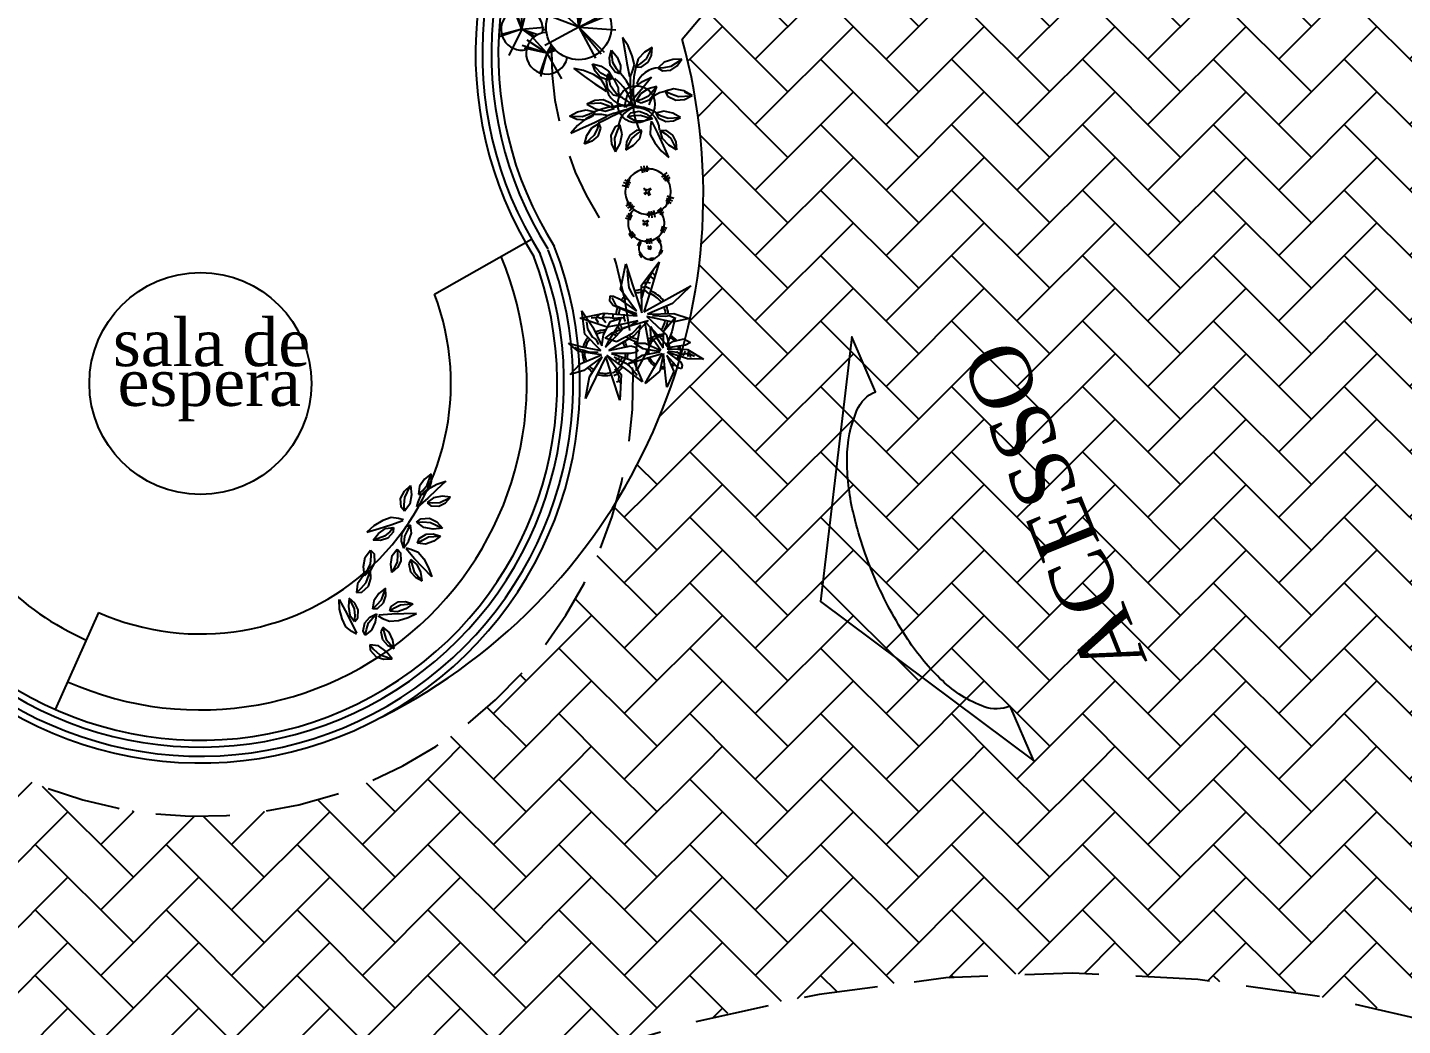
# Model space of a CAD drawing. Header units: millimetres. Extents: x 209.8 to 281.8, y 45 to 110.
# Drawn here: x 246.08 to 255.14, y 72.95 to 79.52 of the extents above; entities that cross this region are included whole.
import ezdxf

# ---------------------------------------------------------------- set-up
doc = ezdxf.new("R2010")
doc.units = ezdxf.units.MM
doc.header["$LTSCALE"] = 0.65
doc.linetypes.add('DASHED', pattern=[0.75, 0.5, -0.25])
for name, color, linetype in [('ARBOLES', 95, 'Continuous'), ('cajones', 235, 'Continuous'), ('mobiliario', 30, 'Continuous'), ('murodelgado', 1, 'Continuous'), ('murosgrueso', 5, 'Continuous'), ('plazaacceso', 251, 'Continuous'), ('SIMBOL', 4, 'Continuous'), ('vidrios', 4, 'Continuous')]:
    doc.layers.add(name, color=color, linetype=linetype)
doc.styles.get("Standard").update_dxf_attribs({"font": 'times.ttf'})
pattern_1 = [(45, (0, 0), (4e-17, 0.4310523), [0.9144, -0.3048]), (135, (0.21553, 0.21553), (4e-17, 0.4310523), [0.9144, -0.3048])]

# ---------------------------------------------------------------- blocks, each defined once
blk = doc.blocks.new('arb-pl49')
for p, q in [((-0.054, 0.531), (-0.036, 0.415)), ((-0.005, 0.458), (-0.054, 0.531)), ((-0.17, 0.354), (-0.152, 0.421)), ((-0.152, 0.421), (-0.103, 0.36)), ((-0.14, 0.311), (-0.152, 0.409)), ((-0.036, 0.415), (-0.017, 0.305)), ((0.031, 0.372), (-0.005, 0.458)), ((0.05, 0.293), (0.031, 0.372)), ((0.137, 0.404), (0.083, 0.345)), ((0.204, 0.444), (0.137, 0.404)), ((0.155, 0.345), (0.2, 0.433)), ((0.169, 0.314), (0.198, 0.375)), ((0.198, 0.375), (0.204, 0.444)), ((-0.484, 0.259), (-0.389, 0.19)), ((-0.398, 0.242), (-0.484, 0.259)), ((-0.311, 0.207), (-0.398, 0.242)), ((-0.319, 0.301), (-0.244, 0.279)), ((-0.295, 0.235), (-0.319, 0.301)), ((-0.246, 0.218), (-0.312, 0.291)), ((-0.244, 0.279), (-0.177, 0.236)), ((-0.164, 0.287), (-0.17, 0.354)), ((-0.121, 0.226), (-0.164, 0.287)), ((-0.109, 0.256), (-0.14, 0.311)), ((-0.077, 0.213), (-0.109, 0.256)), ((-0.103, 0.36), (-0.072, 0.287)), ((-0.072, 0.287), (-0.077, 0.213)), ((-0.017, 0.305), (0.007, 0.189)), ((0.031, 0.226), (0.05, 0.293)), ((0.083, 0.345), (0.063, 0.275)), ((0.063, 0.275), (0.107, 0.304)), ((0.064, 0.274), (0.108, 0.271)), ((0.107, 0.304), (0.155, 0.345)), ((0.108, 0.271), (0.169, 0.314)), ((0.311, 0.315), (0.258, 0.264)), ((0.258, 0.264), (0.311, 0.268)), ((0.258, 0.263), (0.295, 0.239)), ((0.295, 0.239), (0.369, 0.245)), ((0.386, 0.339), (0.311, 0.315)), ((0.311, 0.268), (0.372, 0.28)), ((0.369, 0.245), (0.425, 0.284)), ((0.372, 0.28), (0.455, 0.333)), ((0.465, 0.341), (0.386, 0.339)), ((0.425, 0.284), (0.465, 0.341)), ((-0.389, 0.19), (-0.298, 0.125)), ((-0.242, 0.164), (-0.311, 0.207)), ((-0.298, 0.125), (-0.199, 0.061)), ((-0.252, 0.184), (-0.295, 0.235)), ((-0.182, 0.158), (-0.252, 0.184)), ((-0.189, 0.19), (-0.246, 0.218)), ((-0.208, 0.104), (-0.242, 0.164)), ((-0.195, 0.148), (-0.182, 0.216)), ((-0.183, 0.082), (-0.195, 0.148)), ((-0.139, 0.173), (-0.189, 0.19)), ((-0.182, 0.216), (-0.128, 0.16)), ((-0.14, 0.173), (-0.182, 0.158)), ((-0.161, 0.108), (-0.181, 0.204)), ((-0.177, 0.236), (-0.139, 0.173)), ((-0.128, 0.16), (-0.092, 0.09)), ((-0.078, 0.213), (-0.121, 0.226)), ((0.013, 0.183), (0.031, 0.226)), ((0.045, 0.089), (0.12, 0.145)), ((0.12, 0.145), (0.199, 0.184)), ((0.199, 0.184), (0.125, 0.093)), ((-0.19, 0.061), (-0.208, 0.104)), ((-0.135, 0.024), (-0.183, 0.082)), ((-0.125, 0.056), (-0.161, 0.108)), ((-0.091, 0.016), (-0.135, 0.024)), ((-0.09, 0.016), (-0.125, 0.056)), ((-0.092, 0.09), (-0.09, 0.016)), ((-0.028, -0.038), (-0.01, 0.03)), ((0.054, 0.007), (-0.025, -0.082)), ((-0.01, 0.03), (0.045, 0.089)), ((0.125, 0.093), (0.054, 0.007)), ((0.103, 0.037), (0.065, -0.026)), ((0.17, 0.08), (0.103, 0.037)), ((0.116, -0.009), (0.172, 0.019)), ((0.245, 0.102), (0.17, 0.08)), ((0.172, 0.019), (0.238, 0.092)), ((0.178, -0.015), (0.222, 0.036)), ((0.222, 0.036), (0.245, 0.102)), ((0.397, 0.081), (0.319, 0.059)), ((0.319, 0.061), (0.34, 0.017)), ((0.319, 0.059), (0.371, 0.036)), ((0.34, 0.017), (0.414, -0.018)), ((0.371, 0.036), (0.436, 0.013)), ((0.482, 0.062), (0.397, 0.081)), ((0.436, 0.013), (0.544, 0.019)), ((0.557, 0.021), (0.482, 0.062)), ((0.557, 0.018), (0.488, 0.051)), ((0.488, -0.012), (0.557, 0.021)), ((-0.451, -0.121), (-0.374, -0.104)), ((-0.374, -0.104), (-0.302, -0.122)), ((-0.299, -0.021), (-0.368, -0.054)), ((-0.368, -0.054), (-0.293, -0.095)), ((-0.247, -0.046), (-0.355, -0.051)), ((-0.225, -0.015), (-0.299, -0.021)), ((-0.293, -0.095), (-0.208, -0.114)), ((-0.181, -0.068), (-0.247, -0.046)), ((-0.151, -0.049), (-0.225, -0.015)), ((-0.208, -0.114), (-0.129, -0.092)), ((-0.129, -0.092), (-0.181, -0.068)), ((-0.129, -0.093), (-0.151, -0.049)), ((-0.034, -0.084), (-0.028, -0.038)), ((0.017, -0.129), (0.091, -0.116)), ((0.065, -0.026), (0.116, -0.009)), ((0.066, -0.026), (0.108, -0.041)), ((0.091, -0.116), (0.154, -0.139)), ((0.108, -0.041), (0.178, -0.015)), ((0.309, -0.115), (0.238, -0.133)), ((0.387, -0.132), (0.309, -0.115)), ((0.414, -0.018), (0.488, -0.012)), ((-0.52, -0.159), (-0.451, -0.121)), ((-0.457, -0.188), (-0.52, -0.159)), ((-0.409, -0.166), (-0.508, -0.161)), ((-0.389, -0.194), (-0.457, -0.188)), ((-0.378, -0.184), (-0.451, -0.242)), ((-0.35, -0.145), (-0.409, -0.166)), ((-0.402, -0.26), (-0.301, -0.214)), ((-0.322, -0.163), (-0.389, -0.194)), ((-0.306, -0.146), (-0.378, -0.184)), ((-0.302, -0.122), (-0.35, -0.145)), ((-0.325, -0.261), (-0.262, -0.223)), ((-0.302, -0.123), (-0.322, -0.163)), ((-0.236, -0.146), (-0.306, -0.146)), ((-0.301, -0.214), (-0.195, -0.161)), ((-0.262, -0.223), (-0.279, -0.274)), ((-0.262, -0.224), (-0.247, -0.266)), ((-0.19, -0.153), (-0.236, -0.146)), ((-0.078, -0.235), (-0.122, -0.256)), ((-0.08, -0.235), (-0.103, -0.287)), ((-0.058, -0.313), (-0.08, -0.235)), ((-0.012, -0.163), (0.017, -0.129)), ((-0.012, -0.163), (0.04, -0.153)), ((0.052, -0.199), (-0.012, -0.163)), ((0.04, -0.153), (0.103, -0.149)), ((0.131, -0.202), (0.052, -0.199)), ((0.103, -0.149), (0.196, -0.179)), ((0.207, -0.184), (0.131, -0.202)), ((0.154, -0.139), (0.207, -0.184)), ((0.196, -0.204), (0.19, -0.25)), ((0.257, -0.314), (0.204, -0.208)), ((0.238, -0.133), (0.285, -0.156)), ((0.238, -0.133), (0.257, -0.173)), ((0.257, -0.173), (0.325, -0.205)), ((0.285, -0.156), (0.345, -0.177)), ((0.325, -0.205), (0.392, -0.199)), ((0.345, -0.177), (0.443, -0.172)), ((0.455, -0.17), (0.387, -0.132)), ((0.392, -0.199), (0.455, -0.17)), ((-0.451, -0.242), (-0.509, -0.308)), ((-0.509, -0.308), (-0.402, -0.26)), ((-0.39, -0.404), (-0.368, -0.328)), ((-0.307, -0.33), (-0.38, -0.397)), ((-0.368, -0.328), (-0.325, -0.261)), ((-0.273, -0.336), (-0.324, -0.38)), ((-0.279, -0.274), (-0.307, -0.33)), ((-0.247, -0.266), (-0.273, -0.336)), ((-0.122, -0.256), (-0.157, -0.33)), ((-0.157, -0.33), (-0.151, -0.404)), ((-0.103, -0.287), (-0.126, -0.352)), ((-0.126, -0.352), (-0.121, -0.46)), ((-0.077, -0.398), (-0.058, -0.313)), ((0.024, -0.356), (-0.021, -0.444)), ((0.01, -0.325), (-0.019, -0.386)), ((0.071, -0.282), (0.01, -0.325)), ((0.072, -0.315), (0.024, -0.356)), ((0.042, -0.415), (0.096, -0.356)), ((0.115, -0.285), (0.071, -0.282)), ((0.116, -0.286), (0.072, -0.315)), ((0.096, -0.356), (0.116, -0.286)), ((0.19, -0.25), (0.189, -0.32)), ((0.189, -0.32), (0.228, -0.392)), ((0.304, -0.416), (0.257, -0.314)), ((0.277, -0.286), (0.321, -0.315)), ((0.297, -0.356), (0.277, -0.286)), ((0.278, -0.285), (0.322, -0.282)), ((0.351, -0.415), (0.297, -0.356)), ((0.321, -0.315), (0.369, -0.356)), ((0.322, -0.282), (0.383, -0.325)), ((0.369, -0.356), (0.414, -0.444)), ((0.383, -0.325), (0.412, -0.386)), ((-0.324, -0.38), (-0.39, -0.404)), ((-0.151, -0.404), (-0.118, -0.473)), ((-0.118, -0.473), (-0.077, -0.398)), ((-0.019, -0.386), (-0.025, -0.456)), ((-0.025, -0.456), (0.042, -0.415)), ((0.228, -0.392), (0.285, -0.465)), ((0.285, -0.465), (0.351, -0.523)), ((0.351, -0.523), (0.304, -0.416)), ((0.418, -0.456), (0.351, -0.415)), ((0.412, -0.386), (0.418, -0.456))]:
    blk.add_line(p, q)
blk.add_circle((0.067, -0.055), 0.163)
for centre, radius, start, end in [((0.9, 0.081), 0.861, 167.077, 190.72), ((0.275, 0.045), 0.222, 92.7984, 159.021), ((-0.426, -0.206), 0.484, 18.4858, 51.2649), ((-0.453, -0.132), 0.516, 5.8346, 41.8429), ((1.082, 0.134), 1.07, 177.274, 191.524), ((-0.015, 0.12), 0.185, 197.853, 284.926), ((-0.466, -0.715), 0.825, 50.4056, 63.3717), ((0.329, -0.103), 0.16, 93.9416, 164.04), ((-0.008, -0.837), 0.773, 86.4268, 113.212), ((2.164, -4.928), 5.296, 113.724, 117.304), ((0.515, -2.007), 1.979, 103.091, 111.114), ((0.077, -0.904), 0.845, 91.6103, 104.65), ((0.099, -0.266), 0.191, 101.798, 170.748), ((0.606, -0.037), 0.568, 184.238, 205.625), ((0.022, -0.505), 0.435, 60.4339, 84.0768), ((0.066, -0.291), 0.205, 2.203, 89.739)]:
    blk.add_arc(centre, radius, start, end)
blk = doc.blocks.new('arb-pl47')
for p, q in [((-0.072, 0.187), (-0.059, 0.128)), ((-0.055, 0.169), (-0.049, 0.141)), ((-0.046, 0.19), (-0.039, 0.132)), ((-0.032, 0.171), (-0.031, 0.144)), ((-0.02, 0.19), (-0.019, 0.135)), ((-0.007, 0.174), (-0.007, 0.147)), ((0.155, 0.129), (0.11, 0.088)), ((-0.235, 0.02), (-0.178, 0.002)), ((-0.225, 0.044), (-0.172, 0.021)), ((-0.212, 0.066), (-0.164, 0.039)), ((-0.211, 0.025), (-0.185, 0.017)), ((-0.202, 0.046), (-0.178, 0.034)), ((-0.192, 0.07), (-0.169, 0.056)), ((0.17, 0.107), (0.124, 0.073)), ((0.147, 0.105), (0.127, 0.086)), ((0.183, 0.085), (0.136, 0.057)), ((0.161, 0.087), (0.138, 0.072)), ((0.176, 0.066), (0.153, 0.052)), ((-0.033, -0.02), (-0.046, -0.006)), ((-0.032, -0.026), (-0.046, -0.019)), ((-0.045, -0.053), (-0.026, -0.043)), ((-0.031, -0.054), (-0.038, -0.066)), ((-0.017, -0.025), (-0.033, -0.02)), ((-0.024, -0.035), (-0.032, -0.026)), ((-0.015, -0.049), (-0.031, -0.054)), ((-0.026, -0.043), (-0.024, -0.035)), ((-0.002, -0.018), (-0.017, -0.025)), ((-0.007, -0.053), (-0.015, -0.049)), ((0.005, -0.074), (-0.007, -0.053)), ((0.012, -0.007), (-0.002, -0.018)), ((-0.002, -0.032), (0.02, -0.014)), ((0.004, -0.052), (-0.002, -0.032)), ((0.013, -0.07), (0.004, -0.052)), ((0.194, -0.143), (0.146, -0.116)), ((0.207, -0.121), (0.154, -0.098)), ((0.218, -0.097), (0.16, -0.078)), ((0.184, -0.123), (0.16, -0.111)), ((0.193, -0.102), (0.167, -0.093)), ((-0.201, -0.162), (-0.154, -0.134)), ((-0.194, -0.143), (-0.171, -0.129)), ((-0.188, -0.184), (-0.142, -0.15)), ((-0.188, -0.231), (-0.149, -0.252)), ((-0.179, -0.164), (-0.156, -0.149)), ((-0.173, -0.206), (-0.128, -0.164)), ((-0.172, -0.228), (-0.153, -0.238)), ((-0.165, -0.182), (-0.144, -0.163)), ((-0.011, -0.251), (-0.011, -0.224)), ((0.002, -0.266), (0.001, -0.211)), ((0.014, -0.248), (0.013, -0.221)), ((0.028, -0.267), (0.021, -0.209)), ((0.037, -0.245), (0.031, -0.218)), ((0.054, -0.264), (0.041, -0.205)), ((0.106, -0.181), (0.07, -0.213)), ((0.118, -0.198), (0.081, -0.225)), ((0.1, -0.2), (0.083, -0.215)), ((0.128, -0.216), (0.091, -0.238)), ((0.111, -0.214), (0.093, -0.226)), ((0.123, -0.231), (0.104, -0.242)), ((0.174, -0.146), (0.151, -0.133)), ((-0.206, -0.268), (-0.16, -0.282)), ((-0.198, -0.248), (-0.155, -0.267)), ((-0.187, -0.263), (-0.166, -0.27)), ((-0.18, -0.247), (-0.161, -0.257)), ((-0.044, -0.299), (-0.055, -0.288)), ((-0.044, -0.304), (-0.055, -0.299)), ((-0.054, -0.326), (-0.039, -0.318)), ((-0.043, -0.326), (-0.049, -0.336)), ((-0.032, -0.304), (-0.044, -0.299)), ((-0.037, -0.311), (-0.044, -0.304)), ((-0.03, -0.323), (-0.043, -0.326)), ((-0.039, -0.318), (-0.037, -0.311)), ((-0.02, -0.298), (-0.032, -0.304)), ((-0.023, -0.326), (-0.03, -0.323)), ((-0.014, -0.343), (-0.023, -0.326)), ((-0.008, -0.289), (-0.02, -0.298)), ((-0.02, -0.309), (-0.002, -0.295)), ((-0.015, -0.326), (-0.02, -0.309)), ((-0.008, -0.339), (-0.015, -0.326)), ((0.148, -0.38), (0.105, -0.362)), ((0.156, -0.361), (0.11, -0.346)), ((0.137, -0.365), (0.115, -0.358)), ((-0.179, -0.413), (-0.141, -0.39)), ((-0.173, -0.398), (-0.155, -0.387)), ((-0.169, -0.431), (-0.132, -0.403)), ((-0.161, -0.414), (-0.143, -0.403)), ((-0.156, -0.448), (-0.12, -0.415)), ((-0.15, -0.429), (-0.134, -0.414)), ((-0.093, -0.479), (-0.069, -0.493)), ((-0.083, -0.478), (-0.071, -0.484)), ((-0.027, -0.484), (-0.027, -0.463)), ((-0.017, -0.497), (-0.017, -0.453)), ((-0.007, -0.482), (-0.008, -0.461)), ((0.004, -0.497), (-0.001, -0.451)), ((0.012, -0.48), (0.007, -0.458)), ((0.025, -0.495), (0.014, -0.447)), ((0.09, -0.448), (0.068, -0.469)), ((0.098, -0.459), (0.075, -0.476)), ((0.087, -0.46), (0.076, -0.469)), ((0.105, -0.47), (0.081, -0.484)), ((0.094, -0.469), (0.082, -0.476)), ((0.101, -0.479), (0.09, -0.486)), ((0.137, -0.398), (0.099, -0.377)), ((0.121, -0.401), (0.102, -0.39)), ((0.129, -0.382), (0.11, -0.372)), ((-0.105, -0.503), (-0.076, -0.512)), ((-0.099, -0.49), (-0.073, -0.502)), ((-0.093, -0.5), (-0.079, -0.504)), ((-0.088, -0.489), (-0.076, -0.495)), ((-0.087, -0.593), (-0.064, -0.579)), ((-0.084, -0.584), (-0.072, -0.577)), ((-0.081, -0.605), (-0.058, -0.587)), ((-0.076, -0.594), (-0.065, -0.587)), ((-0.073, -0.615), (-0.051, -0.595)), ((-0.069, -0.603), (-0.059, -0.594)), ((-0.003, -0.522), (-0.01, -0.515)), ((-0.003, -0.525), (-0.01, -0.522)), ((-0.01, -0.539), (0, -0.534)), ((-0.002, -0.539), (-0.006, -0.545)), ((0.004, -0.525), (-0.003, -0.522)), ((0.001, -0.53), (-0.003, -0.525)), ((0.005, -0.537), (-0.002, -0.539)), ((0, -0.534), (0.001, -0.53)), ((0.012, -0.521), (0.004, -0.525)), ((0.01, -0.539), (0.005, -0.537)), ((0.015, -0.549), (0.01, -0.539)), ((0.019, -0.516), (0.012, -0.521)), ((0.012, -0.529), (0.023, -0.52)), ((0.015, -0.539), (0.012, -0.529)), ((0.02, -0.547), (0.015, -0.539)), ((0.11, -0.584), (0.086, -0.571)), ((0.1, -0.586), (0.088, -0.579)), ((0.117, -0.573), (0.09, -0.561)), ((0.122, -0.561), (0.093, -0.552)), ((0.105, -0.574), (0.093, -0.568)), ((0.11, -0.563), (0.096, -0.559)), ((0.008, -0.638), (0.007, -0.624)), ((0.014, -0.646), (0.014, -0.618)), ((0.02, -0.636), (0.02, -0.623)), ((0.027, -0.646), (0.024, -0.617)), ((0.032, -0.635), (0.029, -0.621)), ((0.04, -0.644), (0.033, -0.615))]:
    blk.add_line(p, q)
for centre, radius, start, end in [((-0.009, -0.038), 0.2, 107.0937, 147.8973), ((-0.009, -0.038), 0.2, 47.3647, 88.9829), ((-0.009, -0.038), 0.2, 168.3411, 208.5304), ((-0.009, -0.038), 0.2, 347.0029, 28.7218), ((-0.025, -0.314), 0.16, 132.0746, 147.8973), ((-0.009, -0.038), 0.2, 227.3928, 268.7052), ((-0.009, -0.038), 0.2, 286.1455, 329.3585), ((-0.025, -0.314), 0.16, 347.0029, 28.7218), ((-0.025, -0.314), 0.16, 168.3411, 208.5304), ((-0.025, -0.314), 0.16, 227.3928, 268.7052), ((0.009, -0.532), 0.1, 138.7754, 147.8973), ((-0.025, -0.314), 0.16, 286.1455, 329.3585), ((0.009, -0.532), 0.1, 47.3647, 55.8154), ((0.009, -0.532), 0.1, 168.3411, 208.5304), ((0.009, -0.532), 0.1, 286.1455, 329.3585), ((0.009, -0.532), 0.1, 347.0029, 28.7218), ((0.009, -0.532), 0.1, 227.3928, 268.7052)]:
    blk.add_arc(centre, radius, start, end)
blk = doc.blocks.new('arb-pl59')
for p, q in [((-0.122, 0.285), (-0.076, 0.511)), ((-0.076, 0.511), (-0.014, 0.319)), ((0.061, 0.325), (0.217, 0.529)), ((0.217, 0.529), (0.15, 0.301)), ((0.214, 0.509), (0.168, 0.467)), ((-0.065, 0.451), (-0.059, 0.376)), ((-0.059, 0.376), (-0.049, 0.299)), ((0.123, 0.376), (0.097, 0.328)), ((0.113, 0.389), (0.139, 0.399)), ((0.145, 0.425), (0.123, 0.376)), ((0.139, 0.399), (0.162, 0.38)), ((0.168, 0.467), (0.145, 0.425)), ((0.145, 0.432), (0.158, 0.432)), ((0.158, 0.432), (0.181, 0.406)), ((0.017, 0.096), (-0.122, 0.285)), ((-0.049, 0.299), (-0.02, 0.244)), ((-0.02, 0.244), (-0.004, 0.224)), ((-0.014, 0.319), (0.065, 0.082)), ((0.058, 0.263), (0.084, 0.282)), ((0.065, 0.082), (0.061, 0.325)), ((0.064, 0.305), (0.1, 0.312)), ((0.081, 0.279), (0.068, 0.227)), ((0.097, 0.328), (0.081, 0.279)), ((0.082, 0.088), (0.494, 0.318)), ((0.15, 0.301), (0.082, 0.088)), ((0.084, 0.341), (0.11, 0.351)), ((0.084, 0.282), (0.129, 0.244)), ((0.1, 0.312), (0.133, 0.295)), ((0.11, 0.351), (0.136, 0.344)), ((0.494, 0.318), (0.334, 0.162)), ((-0.218, 0.184), (-0.215, 0.23)), ((-0.187, 0.145), (-0.218, 0.184)), ((-0.215, 0.23), (-0.185, 0.226)), ((-0.201, 0.214), (-0.163, 0.146)), ((0.022, 0.054), (-0.187, 0.145)), ((-0.185, 0.226), (-0.136, 0.205)), ((-0.163, 0.146), (-0.12, 0.124)), ((-0.136, 0.205), (0.017, 0.096)), ((-0.12, 0.124), (-0.062, 0.104)), ((0.068, 0.227), (0.064, 0.208)), ((0.334, 0.162), (0.114, 0.069)), ((-0.477, 0.035), (-0.268, 0.079)), ((-0.24, -0.045), (-0.477, 0.035)), ((-0.438, -0.107), (-0.464, 0.097)), ((-0.464, 0.097), (-0.365, -0.046)), ((-0.422, 0.001), (-0.412, -0.061)), ((-0.38, 0.036), (-0.325, 0.043)), ((-0.308, 0.065), (-0.344, 0.033)), ((-0.344, 0.033), (-0.321, -0.003)), ((-0.325, 0.043), (-0.292, 0.033)), ((-0.292, 0.033), (-0.25, 0.043)), ((-0.263, 0.075), (-0.283, 0.036)), ((-0.283, 0.036), (-0.253, -0.003)), ((-0.273, -0.114), (-0.211, 0.003)), ((-0.268, 0.079), (0.022, 0.054)), ((-0.25, 0.043), (-0.214, 0.039)), ((-0.214, 0.039), (-0.179, 0.033)), ((-0.211, 0.003), (-0.124, 0.03)), ((-0.189, 0.069), (-0.195, 0.036)), ((-0.195, 0.036), (-0.176, 0.023)), ((-0.179, 0.033), (-0.117, 0.039)), ((-0.124, 0.03), (-0.145, -0.033)), ((-0.117, 0.039), (-0.085, 0.033)), ((0.03, 0.009), (-0.117, -0.021)), ((-0.094, 0.062), (-0.094, 0.033)), ((-0.094, 0.033), (-0.082, 0.004)), ((-0.09, -0.048), (0.119, 0.013)), ((-0.062, 0.104), (0.003, 0.082)), ((-0.03, -0.027), (0.03, 0.009)), ((0.119, 0.013), (-0.008, -0.123)), ((0.003, 0.082), (0.019, 0.075)), ((0.22, -0.129), (0.086, 0.008)), ((0.086, 0.008), (0.128, -0.22)), ((0.336, -0.001), (0.109, 0.049)), ((0.109, 0.049), (0.28, -0.113)), ((0.114, 0.069), (0.344, 0.076)), ((0.158, 0.056), (0.272, 0.052)), ((0.256, -0.077), (0.356, 0.04)), ((0.272, 0.052), (0.308, 0.056)), ((0.308, 0.056), (0.35, 0.036)), ((0.356, 0.04), (0.327, -0.087)), ((0.481, 0.032), (0.336, -0.001)), ((0.344, 0.076), (0.481, 0.032)), ((-0.295, -0.249), (-0.438, -0.107)), ((-0.412, -0.061), (-0.373, -0.129)), ((-0.365, -0.046), (-0.286, -0.208)), ((-0.286, -0.208), (-0.273, -0.114)), ((-0.259, -0.142), (-0.198, -0.095)), ((-0.117, -0.021), (-0.24, -0.045)), ((-0.145, -0.033), (-0.229, -0.166)), ((-0.198, -0.095), (-0.03, -0.027)), ((-0.165, -0.127), (-0.09, -0.048)), ((-0.023, -0.104), (-0.159, -0.174)), ((0.051, -0.024), (-0.023, -0.104)), ((0.018, -0.229), (0.051, -0.024)), ((0.144, -0.124), (0.141, -0.038)), ((0.141, -0.038), (0.185, -0.122)), ((0.25, -0.228), (0.256, -0.077)), ((0.327, -0.087), (0.277, -0.213)), ((0.28, -0.113), (0.313, -0.24)), ((-0.493, -0.259), (-0.581, -0.185)), ((-0.581, -0.185), (-0.459, -0.217)), ((-0.523, -0.223), (-0.474, -0.242)), ((-0.459, -0.217), (-0.295, -0.249)), ((-0.373, -0.129), (-0.341, -0.155)), ((-0.341, -0.155), (-0.318, -0.197)), ((-0.159, -0.174), (-0.259, -0.142)), ((-0.254, -0.221), (-0.165, -0.127)), ((-0.229, -0.166), (-0.254, -0.221)), ((-0.008, -0.123), (-0.227, -0.249)), ((-0.227, -0.249), (-0.032, -0.21)), ((-0.032, -0.21), (0.009, -0.222)), ((0.077, -0.235), (-0.004, -0.187)), ((-0.004, -0.187), (0.093, -0.187)), ((0.009, -0.222), (0.03, -0.256)), ((0.128, -0.22), (0.017, -0.428)), ((0.017, -0.428), (0.018, -0.229)), ((0.225, -0.263), (0.077, -0.235)), ((0.093, -0.187), (0.23, -0.251)), ((0.23, -0.251), (0.144, -0.124)), ((0.185, -0.122), (0.25, -0.228)), ((0.313, -0.24), (0.22, -0.129)), ((0.277, -0.213), (0.336, -0.172)), ((0.33, -0.222), (0.286, -0.237)), ((0.286, -0.237), (0.384, -0.238)), ((0.446, -0.202), (0.33, -0.222)), ((0.336, -0.172), (0.432, -0.147)), ((0.384, -0.238), (0.466, -0.24)), ((0.432, -0.147), (0.492, -0.181)), ((0.492, -0.181), (0.446, -0.202)), ((0.466, -0.24), (0.605, -0.325)), ((-0.291, -0.289), (-0.493, -0.259)), ((-0.477, -0.367), (-0.291, -0.289)), ((-0.474, -0.242), (-0.445, -0.246)), ((-0.445, -0.246), (-0.412, -0.259)), ((-0.285, -0.305), (-0.445, -0.425)), ((-0.252, -0.303), (-0.431, -0.673)), ((-0.412, -0.259), (-0.386, -0.265)), ((-0.395, -0.482), (-0.285, -0.305)), ((-0.386, -0.265), (-0.351, -0.265)), ((-0.351, -0.265), (-0.321, -0.262)), ((-0.195, -0.489), (-0.252, -0.303)), ((-0.069, -0.421), (-0.243, -0.291)), ((-0.243, -0.291), (-0.119, -0.462)), ((-0.039, -0.278), (-0.202, -0.277)), ((-0.202, -0.277), (-0.009, -0.342)), ((-0.179, -0.307), (-0.117, -0.34)), ((-0.133, -0.311), (-0.166, -0.336)), ((-0.107, -0.314), (-0.14, -0.362)), ((-0.085, -0.327), (-0.117, -0.375)), ((-0.117, -0.34), (-0.078, -0.362)), ((0.242, -0.279), (-0.053, -0.368)), ((-0.053, -0.368), (0.071, -0.291)), ((0.007, -0.269), (-0.039, -0.278)), ((-0.009, -0.342), (0.071, -0.526)), ((0.03, -0.256), (0.007, -0.269)), ((0.071, -0.291), (0.225, -0.263)), ((0.168, -0.405), (0.242, -0.279)), ((0.254, -0.278), (0.222, -0.433)), ((0.27, -0.44), (0.254, -0.278)), ((0.364, -0.385), (0.282, -0.294)), ((0.282, -0.294), (0.344, -0.434)), ((0.466, -0.323), (0.285, -0.266)), ((0.285, -0.266), (0.405, -0.354)), ((0.295, -0.252), (0.372, -0.265)), ((0.402, -0.291), (0.372, -0.259)), ((0.372, -0.265), (0.428, -0.281)), ((0.402, -0.249), (0.402, -0.291)), ((0.405, -0.354), (0.419, -0.383)), ((0.444, -0.255), (0.424, -0.298)), ((0.428, -0.281), (0.473, -0.275)), ((0.605, -0.325), (0.466, -0.323)), ((0.47, -0.259), (0.467, -0.304)), ((0.473, -0.275), (0.525, -0.301)), ((0.479, -0.265), (0.492, -0.311)), ((-0.564, -0.462), (-0.477, -0.367)), ((-0.445, -0.425), (-0.564, -0.462)), ((-0.431, -0.673), (-0.395, -0.482)), ((-0.176, -0.44), (-0.195, -0.45)), ((-0.133, -0.45), (-0.182, -0.473)), ((-0.159, -0.421), (-0.176, -0.44)), ((-0.172, -0.411), (-0.137, -0.476)), ((-0.137, -0.476), (-0.14, -0.511)), ((-0.119, -0.462), (-0.129, -0.685)), ((-0.078, -0.362), (-0.043, -0.388)), ((0.071, -0.526), (-0.069, -0.421)), ((-0.043, -0.388), (-0.013, -0.424)), ((-0.013, -0.424), (0.022, -0.466)), ((0.094, -0.541), (0.168, -0.405)), ((0.222, -0.433), (0.094, -0.541)), ((0.283, -0.571), (0.27, -0.44)), ((0.344, -0.434), (0.283, -0.571)), ((0.393, -0.405), (0.364, -0.385)), ((0.411, -0.412), (0.393, -0.405)), ((0.419, -0.383), (0.411, -0.412)), ((-0.129, -0.685), (-0.195, -0.489)), ((-0.124, -0.518), (-0.159, -0.528)), ((-0.14, -0.511), (-0.117, -0.541))]:
    blk.add_line(p, q)
for centre, radius, start, end in [((0.067, 0.053), 0.23, 91.3061, 106.5891), ((0.067, 0.053), 0.207, 91.3551, 106.3939), ((0.067, 0.053), 0.207, 35.6168, 71.2527), ((0.067, 0.053), 0.23, 34.9744, 71.3418), ((0.067, 0.053), 0.23, 161.0439, 175.817), ((0.067, 0.053), 0.23, 130.0047, 142.9751), ((0.067, 0.053), 0.207, 130.4106, 142.8078), ((0.067, 0.053), 0.207, 5.7495, 22.0226), ((0.067, 0.053), 0.23, 5.3551, 22.1259), ((0.067, 0.053), 0.207, 161.7291, 175.8971), ((0.067, 0.053), 0.207, 324.5281, 349.0132), ((0.067, 0.053), 0.23, 323.4483, 348.8858), ((-0.259, -0.271), 0.2, 87.4619, 114.9149), ((-0.259, -0.271), 0.18, 90.5018, 114.8186), ((-0.259, -0.271), 0.18, 56.4903, 67.4936), ((-0.259, -0.271), 0.2, 55.4317, 66.467), ((0.067, 0.053), 0.23, 200.4578, 211.493), ((0.067, 0.053), 0.207, 201.5164, 212.5196), ((0.067, 0.053), 0.207, 235.5278, 259.8447), ((0.067, 0.053), 0.207, 284.7982, 309.2824), ((0.256, -0.259), 0.15, 91.3816, 117.2446), ((0.256, -0.259), 0.15, 39.9643, 67.4173), ((-0.259, -0.271), 0.2, 138.8793, 164.7422), ((-0.259, -0.271), 0.18, 139.7721, 164.2563), ((-0.259, -0.271), 0.18, 16.703, 30.871), ((-0.259, -0.271), 0.2, 16.0178, 30.791), ((0.067, 0.053), 0.23, 232.488, 259.941), ((0.256, -0.259), 0.15, 172.8314, 189.6022), ((0.256, -0.259), 0.15, 130.9246, 156.3621), ((0.067, 0.053), 0.23, 283.9053, 309.7683), ((0.256, -0.259), 0.135, 132.0044, 156.4895), ((0.256, -0.259), 0.135, 92.2745, 116.7587), ((0.256, -0.259), 0.135, 43.0041, 67.321), ((0.256, -0.259), 0.135, 8.9927, 19.9959), ((0.256, -0.259), 0.15, 7.9341, 18.9693), ((-0.259, -0.271), 0.2, 178.4223, 203.8597), ((-0.259, -0.271), 0.18, 179.502, 203.9872), ((-0.259, -0.271), 0.18, 345.3845, 357.7817), ((-0.259, -0.271), 0.2, 344.9787, 357.949), ((0.256, -0.259), 0.15, 202.4507, 238.8181), ((0.256, -0.259), 0.135, 173.2259, 189.4989), ((0.256, -0.259), 0.135, 203.0931, 238.729), ((0.256, -0.259), 0.135, 297.8869, 310.2841), ((0.256, -0.259), 0.135, 329.2054, 343.3734), ((0.256, -0.259), 0.15, 328.5202, 343.2933), ((-0.259, -0.271), 0.2, 220.329, 237.0998), ((-0.259, -0.271), 0.18, 220.7235, 236.9965), ((-0.259, -0.271), 0.2, 249.9483, 286.3157), ((-0.259, -0.271), 0.18, 250.5907, 286.2266), ((-0.259, -0.271), 0.18, 306.3291, 321.3678), ((-0.259, -0.271), 0.2, 306.28, 321.563), ((0.256, -0.259), 0.15, 258.7824, 274.0654), ((0.256, -0.259), 0.135, 258.8314, 273.8702), ((0.256, -0.259), 0.15, 297.481, 310.4514)]:
    blk.add_arc(centre, radius, start, end)
blk = doc.blocks.new('arb-pl50')
for p, q in [((-0.02, 0.366), (-0.084, 0.616)), ((-0.285, 0.27), (-0.526, 0.493)), ((-0.285, 0.27), (-0.321, 0.582)), ((-0.285, 0.27), (-0.293, 0.577)), ((-0.285, 0.27), (-0.231, 0.574)), ((-0.02, 0.366), (0.088, 0.547)), ((-0.02, 0.366), (0.092, 0.526)), ((-0.02, 0.366), (-0.214, 0.346)), ((-0.02, 0.366), (-0.208, 0.322)), ((-0.02, 0.366), (-0.201, 0.29)), ((-0.02, 0.366), (-0.111, 0.269)), ((-0.02, 0.366), (0.158, 0.273)), ((-0.02, 0.366), (0.172, 0.244)), ((-0.02, 0.366), (0.048, 0.29)), ((-0.02, 0.366), (0.018, 0.293)), ((-0.285, 0.27), (-0.589, 0.359)), ((-0.285, 0.27), (-0.583, 0.326)), ((-0.285, 0.27), (-0.434, 0.159)), ((-0.285, 0.27), (-0.404, 0.146)), ((-0.285, 0.27), (-0.389, 0.136)), ((-0.285, 0.27), (-0.375, 0.126)), ((-0.285, 0.27), (-0.227, 0.174)), ((-0.285, 0.27), (-0.258, 0.12)), ((-0.285, 0.27), (-0.151, 0.247)), ((0.006, 0.006), (-0.027, 0.314)), ((0.006, 0.006), (0.003, 0.306)), ((0.006, 0.006), (0.086, 0.303)), ((0.006, 0.006), (0.034, 0.3)), ((-0.493, -0.014), (-0.566, 0.173)), ((-0.493, -0.014), (-0.558, 0.203)), ((-0.493, -0.014), (-0.496, 0.194)), ((-0.493, -0.014), (-0.443, 0.188)), ((0.006, 0.006), (-0.252, 0.233)), ((0.006, 0.006), (0.275, 0.148)), ((0.006, 0.006), (0.3, 0.125)), ((-0.493, -0.014), (-0.298, 0.006)), ((0.006, 0.006), (-0.291, -0.155)), ((0.006, 0.006), (-0.285, 0.117)), ((0.006, 0.006), (0.333, -0.019)), ((0.006, 0.006), (0.228, -0.216)), ((0.006, 0.006), (0.203, -0.23)), ((0.006, 0.006), (0.153, -0.266)), ((-0.493, -0.014), (-0.693, -0.08)), ((-0.493, -0.014), (-0.682, -0.062)), ((-0.493, -0.014), (-0.608, -0.245)), ((-0.493, -0.014), (-0.392, -0.085)), ((-0.493, -0.014), (-0.379, -0.075)), ((-0.493, -0.014), (-0.354, -0.06)), ((-0.273, -0.224), (-0.447, -0.11)), ((-0.273, -0.224), (-0.413, -0.07)), ((-0.273, -0.224), (-0.49, -0.157)), ((-0.273, -0.224), (-0.469, -0.181)), ((-0.273, -0.224), (-0.339, -0.408)), ((-0.273, -0.224), (-0.33, -0.427)), ((-0.273, -0.224), (-0.234, -0.152)), ((-0.273, -0.224), (-0.214, -0.179)), ((-0.273, -0.224), (-0.205, -0.188)), ((-0.273, -0.224), (-0.198, -0.196)), ((-0.273, -0.224), (-0.146, -0.449))]:
    blk.add_line(p, q)
blk.add_circle((0.006, 0.006), 0.287)
for centre, radius, start, end in [((-0.285, 0.27), 0.287, 57.4904, 202.572), ((-0.02, 0.366), 0.183, 326.1895, 222.0248), ((-0.493, -0.014), 0.183, 350.2838, 282.3951), ((-0.273, -0.224), 0.183, 91.4437, 347.7435), ((-0.285, 0.27), 0.287, 265.0692, 270.8898)]:
    blk.add_arc(centre, radius, start, end)
blk = doc.blocks.new('arb-pl60')
for p, q in [((-0.878, 0.23), (-0.802, 0.267)), ((-0.802, 0.267), (-0.873, 0.18)), ((-0.163, 0.267), (-0.092, 0.18)), ((-0.087, 0.23), (-0.163, 0.267)), ((-1.002, 0.119), (-0.949, 0.176)), ((-0.949, 0.176), (-0.878, 0.23)), ((-0.873, 0.18), (-0.941, 0.097)), ((-0.894, 0.127), (-0.93, 0.066)), ((-0.829, 0.167), (-0.894, 0.127)), ((-0.757, 0.188), (-0.829, 0.167)), ((-0.827, 0.109), (-0.764, 0.179)), ((-0.822, 0.076), (-0.78, 0.126)), ((-0.78, 0.126), (-0.757, 0.188)), ((-0.612, 0.169), (-0.687, 0.147)), ((-0.687, 0.149), (-0.667, 0.107)), ((-0.687, 0.147), (-0.637, 0.125)), ((-0.637, 0.125), (-0.575, 0.103)), ((-0.53, 0.15), (-0.612, 0.169)), ((-0.458, 0.111), (-0.53, 0.15)), ((-0.525, 0.139), (-0.453, 0.179)), ((-0.459, 0.108), (-0.525, 0.139)), ((-0.409, 0.132), (-0.512, 0.137)), ((-0.453, 0.179), (-0.371, 0.197)), ((-0.346, 0.154), (-0.409, 0.132)), ((-0.316, 0.135), (-0.388, 0.102)), ((-0.371, 0.197), (-0.296, 0.176)), ((-0.296, 0.176), (-0.346, 0.154)), ((-0.296, 0.177), (-0.316, 0.135)), ((-0.185, 0.126), (-0.207, 0.188)), ((-0.207, 0.188), (-0.135, 0.167)), ((-0.137, 0.109), (-0.2, 0.179)), ((-0.143, 0.076), (-0.185, 0.126)), ((-0.135, 0.167), (-0.071, 0.127)), ((-0.092, 0.18), (-0.024, 0.097)), ((-0.015, 0.176), (-0.087, 0.23)), ((-0.071, 0.127), (-0.035, 0.066)), ((0.038, 0.119), (-0.015, 0.176)), ((-1.025, 0.01), (-1.019, 0.055)), ((-1.019, 0.055), (-1.002, 0.119)), ((-0.941, 0.097), (-1.017, 0.013)), ((-0.93, 0.066), (-0.882, 0.082)), ((-0.929, 0.066), (-0.889, 0.052)), ((-0.889, 0.052), (-0.822, 0.076)), ((-0.882, 0.082), (-0.827, 0.109)), ((-0.667, 0.107), (-0.595, 0.074)), ((-0.595, 0.074), (-0.525, 0.079)), ((-0.575, 0.103), (-0.471, 0.109)), ((-0.525, 0.079), (-0.458, 0.111)), ((-0.388, 0.102), (-0.459, 0.108)), ((-0.076, 0.052), (-0.143, 0.076)), ((-0.083, 0.082), (-0.137, 0.109)), ((-0.035, 0.066), (-0.083, 0.082)), ((-0.036, 0.066), (-0.076, 0.052)), ((-0.024, 0.097), (0.052, 0.013)), ((0.055, 0.055), (0.038, 0.119)), ((0.06, 0.01), (0.055, 0.055)), ((0.133, 0.03), (0.154, 0.072)), ((0.133, 0.032), (0.183, 0.054)), ((0.208, 0.01), (0.133, 0.032)), ((0.154, 0.072), (0.225, 0.105)), ((0.183, 0.054), (0.246, 0.075)), ((0.29, 0.028), (0.208, 0.01)), ((0.225, 0.105), (0.296, 0.099)), ((0.246, 0.075), (0.349, 0.07)), ((0.362, 0.068), (0.29, 0.028)), ((0.296, 0.099), (0.362, 0.068)), ((-1.004, -0.065), (-0.976, -0.033)), ((-1.004, -0.066), (-0.954, -0.056)), ((-0.942, -0.1), (-1.004, -0.066)), ((-0.976, -0.033), (-0.905, -0.021)), ((-0.954, -0.056), (-0.894, -0.052)), ((-0.866, -0.103), (-0.942, -0.1)), ((-0.905, -0.021), (-0.844, -0.042)), ((-0.894, -0.052), (-0.804, -0.081)), ((-0.794, -0.086), (-0.866, -0.103)), ((-0.844, -0.042), (-0.794, -0.086)), ((-0.804, -0.105), (-0.811, -0.149)), ((-0.746, -0.21), (-0.797, -0.109)), ((-0.696, -0.019), (-0.765, -0.036)), ((-0.765, -0.036), (-0.719, -0.059)), ((-0.764, -0.037), (-0.746, -0.075)), ((-0.746, -0.075), (-0.681, -0.106)), ((-0.719, -0.059), (-0.662, -0.079)), ((-0.622, -0.036), (-0.696, -0.019)), ((-0.681, -0.106), (-0.616, -0.1)), ((-0.662, -0.079), (-0.568, -0.074)), ((-0.556, -0.072), (-0.622, -0.036)), ((-0.616, -0.1), (-0.556, -0.072)), ((-0.408, -0.072), (-0.343, -0.036)), ((-0.348, -0.1), (-0.408, -0.072)), ((-0.303, -0.079), (-0.397, -0.074)), ((-0.284, -0.106), (-0.348, -0.1)), ((-0.343, -0.036), (-0.268, -0.019)), ((-0.246, -0.059), (-0.303, -0.079)), ((-0.219, -0.075), (-0.284, -0.106)), ((-0.268, -0.019), (-0.2, -0.036)), ((-0.2, -0.036), (-0.246, -0.059)), ((-0.2, -0.037), (-0.219, -0.075)), ((-0.219, -0.21), (-0.168, -0.109)), ((-0.12, -0.042), (-0.171, -0.086)), ((-0.171, -0.086), (-0.098, -0.103)), ((-0.071, -0.052), (-0.16, -0.081)), ((-0.16, -0.105), (-0.154, -0.149)), ((-0.059, -0.021), (-0.12, -0.042)), ((-0.098, -0.103), (-0.022, -0.1)), ((-0.011, -0.056), (-0.071, -0.052)), ((0.011, -0.033), (-0.059, -0.021)), ((-0.022, -0.1), (0.04, -0.066)), ((0.04, -0.066), (-0.011, -0.056)), ((0.039, -0.065), (0.011, -0.033)), ((0.065, -0.18), (0.086, -0.105)), ((0.084, -0.105), (0.127, -0.126)), ((0.086, -0.105), (0.108, -0.155)), ((0.21, -0.056), (0.254, -0.05)), ((0.316, -0.115), (0.214, -0.063)), ((0.254, -0.05), (0.321, -0.049)), ((0.413, -0.159), (0.316, -0.115)), ((0.386, -0.009), (0.317, -0.026)), ((0.317, -0.026), (0.363, -0.048)), ((0.318, -0.027), (0.336, -0.065)), ((0.321, -0.049), (0.39, -0.086)), ((0.336, -0.065), (0.401, -0.095)), ((0.363, -0.048), (0.42, -0.068)), ((0.46, -0.025), (0.386, -0.009)), ((0.39, -0.086), (0.46, -0.141)), ((0.401, -0.095), (0.465, -0.09)), ((0.42, -0.068), (0.514, -0.063)), ((0.526, -0.061), (0.46, -0.025)), ((0.465, -0.09), (0.526, -0.061)), ((-1.11, -0.155), (-1.143, -0.226)), ((-1.143, -0.226), (-1.137, -0.297)), ((-1.091, -0.184), (-1.113, -0.247)), ((-1.068, -0.134), (-1.11, -0.155)), ((-1.069, -0.134), (-1.091, -0.184)), ((-1.048, -0.209), (-1.069, -0.134)), ((-1.066, -0.291), (-1.048, -0.209)), ((-0.983, -0.221), (-1.011, -0.279)), ((-0.925, -0.18), (-0.983, -0.221)), ((-0.924, -0.211), (-0.969, -0.251)), ((-0.882, -0.183), (-0.925, -0.18)), ((-0.881, -0.183), (-0.924, -0.211)), ((-0.901, -0.251), (-0.881, -0.183)), ((-0.811, -0.149), (-0.811, -0.216)), ((-0.811, -0.216), (-0.774, -0.285)), ((-0.701, -0.307), (-0.746, -0.21)), ((-0.708, -0.251), (-0.727, -0.183)), ((-0.727, -0.183), (-0.685, -0.211)), ((-0.726, -0.183), (-0.684, -0.18)), ((-0.685, -0.211), (-0.639, -0.251)), ((-0.684, -0.18), (-0.625, -0.221)), ((-0.625, -0.221), (-0.598, -0.279)), ((-0.339, -0.221), (-0.367, -0.279)), ((-0.281, -0.18), (-0.339, -0.221)), ((-0.28, -0.211), (-0.325, -0.251)), ((-0.238, -0.183), (-0.281, -0.18)), ((-0.237, -0.183), (-0.28, -0.211)), ((-0.263, -0.307), (-0.219, -0.21)), ((-0.257, -0.251), (-0.237, -0.183)), ((-0.154, -0.216), (-0.19, -0.285)), ((-0.154, -0.149), (-0.154, -0.216)), ((-0.064, -0.251), (-0.083, -0.183)), ((-0.083, -0.183), (-0.041, -0.211)), ((-0.082, -0.183), (-0.04, -0.18)), ((-0.041, -0.211), (0.005, -0.251)), ((-0.04, -0.18), (0.019, -0.221)), ((0.019, -0.221), (0.046, -0.279)), ((0.083, -0.262), (0.065, -0.18)), ((0.108, -0.155), (0.13, -0.218)), ((0.13, -0.218), (0.125, -0.322)), ((0.127, -0.126), (0.16, -0.197)), ((0.16, -0.197), (0.154, -0.268)), ((0.278, -0.124), (0.265, -0.165)), ((0.265, -0.165), (0.289, -0.232)), ((0.339, -0.16), (0.279, -0.123)), ((0.279, -0.123), (0.295, -0.172)), ((0.289, -0.232), (0.338, -0.273)), ((0.295, -0.172), (0.322, -0.226)), ((0.322, -0.226), (0.392, -0.289)), ((0.38, -0.224), (0.339, -0.16)), ((0.401, -0.296), (0.38, -0.224)), ((0.516, -0.204), (0.413, -0.159)), ((0.46, -0.141), (0.516, -0.204)), ((-1.137, -0.297), (-1.106, -0.363)), ((-1.113, -0.247), (-1.108, -0.35)), ((-1.106, -0.363), (-1.066, -0.291)), ((-1.011, -0.279), (-1.016, -0.346)), ((-1.016, -0.346), (-0.952, -0.307)), ((-0.969, -0.251), (-1.012, -0.335)), ((-0.952, -0.307), (-0.901, -0.251)), ((-0.774, -0.285), (-0.719, -0.355)), ((-0.719, -0.355), (-0.656, -0.41)), ((-0.656, -0.307), (-0.708, -0.251)), ((-0.656, -0.41), (-0.701, -0.307)), ((-0.592, -0.346), (-0.656, -0.307)), ((-0.639, -0.251), (-0.596, -0.335)), ((-0.598, -0.279), (-0.592, -0.346)), ((-0.367, -0.279), (-0.372, -0.346)), ((-0.372, -0.346), (-0.308, -0.307)), ((-0.325, -0.251), (-0.368, -0.335)), ((-0.309, -0.41), (-0.263, -0.307)), ((-0.246, -0.355), (-0.309, -0.41)), ((-0.308, -0.307), (-0.257, -0.251)), ((-0.19, -0.285), (-0.246, -0.355)), ((-0.012, -0.307), (-0.064, -0.251)), ((0.052, -0.346), (-0.012, -0.307)), ((0.005, -0.251), (0.048, -0.335)), ((0.046, -0.279), (0.052, -0.346)), ((0.123, -0.334), (0.083, -0.262)), ((0.154, -0.268), (0.123, -0.334)), ((0.338, -0.273), (0.401, -0.296))]:
    blk.add_line(p, q)

msp = doc.modelspace()

# ---------------------------------------------------------------- hatches: boundary and pattern name
at = {"layer": 'plazaacceso'}
h = msp.add_hatch(dxfattribs=at)
h.set_pattern_fill('AR-HBONE,_O', color=256, scale=0.003)
h.set_pattern_definition(pattern_1)
h.paths.add_polyline_path([(258.1152, 79.3509), (257.968, 79.7082), (250.6122, 79.7082, -0.007522), (250.3922, 79.445, -0.204143), (249.9905, 76.4531), (259.3084, 76.4531), (259.0671, 77.0392)])
h.paths.add_polyline_path([(257.1633, 81.6626), (256.2114, 83.9743), (255.2595, 86.286), (255.0127, 86.8853), (253.155, 86.8853, -0.171915), (250.6122, 79.7082), (257.968, 79.7082)])
h = msp.add_hatch(dxfattribs=at)
h.set_pattern_fill('AR-HBONE,_O', color=256, scale=0.003)
h.set_pattern_definition(pattern_1)
h.paths.add_polyline_path([(260.9708, 72.4158), (260.7846, 72.8681), (255.6923, 72.8681, -0.132572), (259.8043, 70.254), (261.861, 70.254)])
h.paths.add_polyline_path([(261.9227, 70.1041), (261.861, 70.254), (259.8043, 70.254, -0.157559), (262.1927, 65.0236), (262.6377, 63.9431), (264.4597, 63.9431), (263.8265, 65.4808), (262.8746, 67.7925)])
h.paths.add_polyline_path([(259.3084, 76.4531), (249.9905, 76.4531, -0.003519), (249.9625, 76.4067, -0.201659), (248.5872, 74.6779), (260.0394, 74.6779), (260.0189, 74.7275)])
h.paths.add_polyline_path([(261.2992, 68.79), (261.5738, 68.2798), (261.2398, 68.1), (260.9652, 68.6102)], flags=24)
h.paths.add_polyline_path([(262.0003, 67.3105), (262.1439, 66.9112), (261.7863, 66.7826), (261.6427, 67.1819)], flags=24)
h.paths.add_polyline_path([(249.7175, 75.3544), (250.4858, 74.7178), (250.2433, 74.4251), (249.475, 75.0617)], flags=9)
h = msp.add_hatch(dxfattribs=at)
h.set_pattern_fill('AR-HBONE,_O', color=256, scale=0.003)
h.set_pattern_definition(pattern_1)
h.paths.add_polyline_path([(244.8732, 75.5592, 0.259106), (237.1082, 74.6086, -0.171442), (236.2602, 74.3091), (236.2602, 73.3091, 0.100768), (237.179, 73.4962), (237.179, 73.3341, -0.336716), (234.2669, 74.1501, 0.130723), (233.8576, 70.0577, 0.015528), (234.0175, 69.302, 0.17866), (237.1934, 64.7624, 0.639805), (249.7157, 72.1263, 0.004562), (249.6201, 72.3221), (248.4822, 74.6232, -0.372413)])
h.paths.add_polyline_path([(239.7374, 72.3611, -1), (240.0375, 72.3611, -1)], flags=16)
h.paths.add_polyline_path([(240.3957, 72.1841), (241.5721, 72.1841), (241.5721, 72.5425), (240.3957, 72.5425)], flags=24)
h.paths.add_polyline_path([(240.2823, 72.4652), (243.3674, 72.4652), (243.3674, 73.0948), (240.2823, 73.0948)], flags=24)
h = msp.add_hatch(dxfattribs=at)
h.set_pattern_fill('AR-HBONE,_O', color=256, scale=0.003)
h.set_pattern_definition(pattern_1)
h.paths.add_polyline_path([(260.0394, 74.6779), (248.5872, 74.6779, -0.01039), (248.4822, 74.6232), (249.6201, 72.3221, -0.002092), (249.6904, 72.3493, 0.011188), (249.637, 72.7033, -0.166452), (255.6923, 72.8681), (260.7846, 72.8681)])
h.paths.add_polyline_path([(249.7175, 75.3544), (250.4858, 74.7178), (250.2433, 74.4251), (249.475, 75.0617)], flags=9)
h.paths.add_polyline_path([(255.5598, 73.5135), (256.1305, 73.301), (255.9979, 72.9448), (255.4272, 73.1573)], flags=24)

# ---------------------------------------------------------------- linework, layer by layer
at = {"layer": 'cajones'}
for centre, radius, start, end in [((241.755, 86.8853), 11.4, 319.25754, 23.46995), ((246.6801, 78.4205), 3.8509, 296.721, 15.42859)]:
    msp.add_arc(centre, radius, start, end, dxfattribs=at)
at = {"layer": 'mobiliario'}
for p, q in [((248.7606, 77.7656), (249.3991, 78.1289)), ((246.5479, 75.6705), (246.2633, 75.031))]:
    msp.add_line(p, q, dxfattribs=at)
msp.add_circle((247.2188, 77.1779), 0.7309, dxfattribs=at)
for radius, start, end in [(2.15, 246.00783, 22.91627), (1.65, 246.00783, 20.86671), (1.85, 224.08677, 246.00783)]:
    msp.add_arc((247.2188, 77.1779), radius, start, end, dxfattribs=at)
at = {"layer": 'murodelgado'}
for centre, radius, start, end in [((251.5482, 79.3514), 2.5175, 137.31095, 212.06197), ((251.5482, 79.3514), 2.3675, 137.31095, 212.40679), ((247.2188, 77.1779), 2.5, 142.41417, 21.21402), ((247.2188, 77.1779), 2.35, 141.6525, 20.86671)]:
    msp.add_arc(centre, radius, start, end, dxfattribs=at)
at = {"layer": 'murosgrueso', "linetype": 'DASHED', "ltscale": 1.5}
for centre, radius, start, end in [((251.5482, 79.3514), 2.0175, 137.31095, 212.40679), ((247.2188, 77.1779), 2.85, 146.468, 21.21402), ((252.9054, 63.9431), 9.35, 224.48514, 110.46003)]:
    msp.add_arc(centre, radius, start, end, dxfattribs=at)
at = {"layer": 'SIMBOL', "color": 6}
msp.add_lwpolyline([(252.5528, 75.0532, -0.19307), (252.3804, 75.0491, -0.10009), (252.1056, 75.2204, -0.057886), (251.8783, 75.4911, -0.044425), (251.6603, 75.8961, -0.044425), (251.5172, 76.3332, -0.057886), (251.4777, 76.6845, -0.10009), (251.5431, 77.0017, -0.19307), (251.6649, 77.1238), (251.5097, 77.4856), (251.3022, 75.7425), (252.708, 74.6913)], format="xyb", close=True, dxfattribs=at)
at = {"layer": 'vidrios'}
for centre, radius, start, end in [((251.5482, 79.3514), 2.4725, 137.31095, 212.23174), ((251.5482, 79.3514), 2.4125, 137.31095, 212.23174), ((247.2188, 77.1779), 2.455, 145.74947, 21.04306), ((247.2188, 77.1779), 2.395, 145.5321, 21.04306)]:
    msp.add_arc(centre, radius, start, end, dxfattribs=at)

# ---------------------------------------------------------------- block references
at = {"layer": 'ARBOLES', "xscale": 0.75, "yscale": 0.75, "zscale": 0.75}
for name, p in [('arb-pl50', (249.7061, 79.5214)), ('arb-pl49', (250.0403, 79.0582)), ('arb-pl47', (250.174, 78.4701)), ('arb-pl59', (250.0783, 77.5829))]:
    msp.add_blockref(name, p, dxfattribs=at)
at = {"layer": 'ARBOLES', "xscale": 0.75, "yscale": 0.75, "zscale": 0.75, "rotation": 67.60152645655347}
msp.add_blockref('arb-pl60', (248.5463, 76.2354), dxfattribs=at)

# ---------------------------------------------------------------- texts
for s, p in [('sala de', (246.6424, 77.2922)), ('espera', (246.6734, 77.0305))]:
    msp.add_text(s, height=0.313).set_placement(p)
msp.add_text('ACESSO', height=0.4, rotation=111.8339).set_placement((253.4581, 75.3465))

doc.saveas('drawing.dxf')
